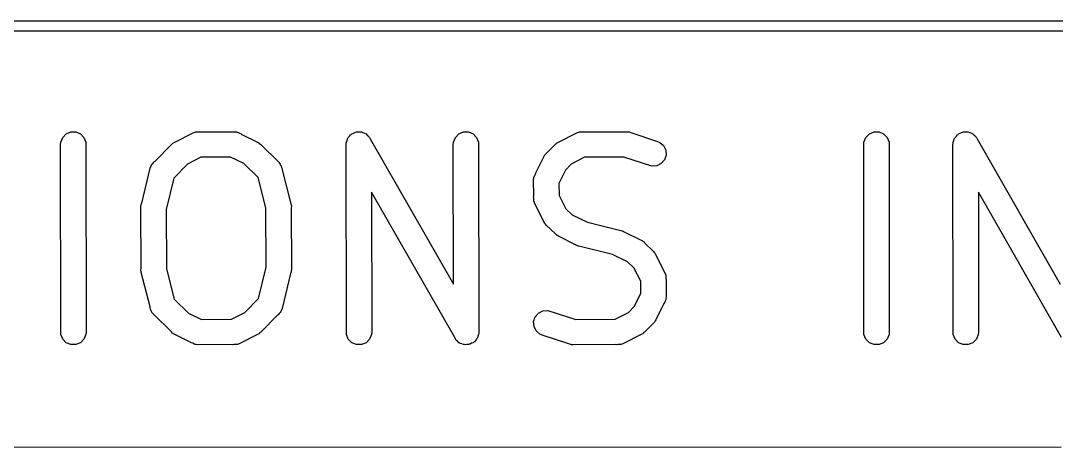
# Model space of a CAD drawing. Extents: x 139 to 262, y -120 to -93.
# Drawn here: x 228.42 to 240.77, y -99.58 to -94.5 of the extents above; entities that cross this region are included whole.
import ezdxf

# ---------------------------------------------------------------- set-up
doc = ezdxf.new("R2010")
doc.units = 0
doc.layers.add('BLACK', color=7, linetype='CONTINUOUS')

msp = doc.modelspace()

# ---------------------------------------------------------------- linework, layer by layer
at = {"layer": 'BLACK', "linetype": 'CONTINUOUS'}
for p, q in [((167.1458, -94.504434), (262.4201, -94.4996)), ((262.356655, -94.62177), (167.228849, -94.626597)), ((228.963208, -95.848788), (229.018145, -95.826032)), ((229.018145, -95.826032), (229.077609, -95.826032)), ((229.077609, -95.826032), (229.132546, -95.848788)), ((230.258705, -95.94767), (230.469855, -95.839193)), ((230.469855, -95.839193), (230.497758, -95.828515)), ((230.497758, -95.828515), (230.50322, -95.828126)), ((230.50322, -95.828126), (230.508278, -95.826032)), ((230.508278, -95.826032), (230.535127, -95.825859)), ((230.535127, -95.825859), (230.557071, -95.8243)), ((230.557071, -95.8243), (230.561245, -95.825691)), ((230.561245, -95.825691), (230.963763, -95.823104)), ((230.963763, -95.823104), (230.993495, -95.826032)), ((230.993495, -95.826032), (230.998554, -95.828127)), ((230.998554, -95.828127), (231.004016, -95.828516)), ((231.004016, -95.828516), (231.029978, -95.841144)), ((231.029978, -95.841144), (231.048432, -95.848788)), ((232.369227, -95.848788), (232.387953, -95.84103)), ((232.387953, -95.84103), (232.405552, -95.830975)), ((232.405552, -95.830975), (232.415188, -95.82975)), ((232.415188, -95.82975), (232.424164, -95.826032)), ((232.424164, -95.826032), (232.444435, -95.826032)), ((232.444435, -95.826032), (232.464541, -95.823476)), ((232.464541, -95.823476), (232.473913, -95.826032)), ((232.473913, -95.826032), (232.483628, -95.826032)), ((232.483628, -95.826032), (232.502354, -95.833788)), ((232.502354, -95.833788), (232.521909, -95.839122)), ((232.521909, -95.839122), (232.529589, -95.84507)), ((232.529589, -95.84507), (232.538565, -95.848788)), ((233.646484, -95.848788), (233.701421, -95.826032)), ((233.701421, -95.826032), (233.760885, -95.826032)), ((233.760885, -95.826032), (233.815822, -95.848788)), ((234.835543, -95.94767), (235.046693, -95.839193)), ((235.046693, -95.839193), (235.074596, -95.828515)), ((235.074596, -95.828515), (235.080058, -95.828126)), ((235.080058, -95.828126), (235.085116, -95.826032)), ((235.085116, -95.826032), (235.111468, -95.825894)), ((235.111468, -95.825894), (235.133909, -95.8243)), ((235.133909, -95.8243), (235.138274, -95.825755)), ((235.138274, -95.825755), (235.647039, -95.823104)), ((235.647039, -95.823104), (235.662082, -95.824585)), ((235.662082, -95.824585), (235.6661, -95.8243)), ((235.6661, -95.8243), (235.669113, -95.825277)), ((235.669113, -95.825277), (235.676771, -95.826032)), ((235.676771, -95.826032), (235.696053, -95.834019)), ((235.696053, -95.834019), (236.014547, -95.937363)), ((238.542637, -95.848788), (238.597574, -95.826032)), ((238.597574, -95.826032), (238.657038, -95.826032)), ((238.657038, -95.826032), (238.711975, -95.848788)), ((239.607018, -95.848788), (239.625744, -95.84103)), ((239.625744, -95.84103), (239.643343, -95.830975)), ((239.643343, -95.830975), (239.652979, -95.82975)), ((239.652979, -95.82975), (239.661955, -95.826032)), ((239.661955, -95.826032), (239.682226, -95.826032)), ((239.682226, -95.826032), (239.702332, -95.823476)), ((239.702332, -95.823476), (239.711704, -95.826032)), ((239.711704, -95.826032), (239.721419, -95.826032)), ((239.721419, -95.826032), (239.740145, -95.833788)), ((239.740145, -95.833788), (239.7597, -95.839122)), ((239.7597, -95.839122), (239.76738, -95.84507)), ((239.76738, -95.84507), (239.776356, -95.848788)), ((228.895477, -95.975504), (228.898405, -95.945772)), ((228.898405, -95.945772), (228.921161, -95.890835)), ((228.921161, -95.890835), (228.963208, -95.848788)), ((229.132546, -95.848788), (229.174593, -95.890835)), ((229.174593, -95.890835), (229.197349, -95.945772)), ((229.197349, -95.945772), (229.200277, -98.210704)), ((230.217371, -95.974179), (230.229057, -95.964587)), ((230.229057, -95.964587), (230.231695, -95.961547)), ((230.231695, -95.961547), (230.23455, -95.96008)), ((230.23455, -95.96008), (230.240465, -95.955226)), ((230.240465, -95.955226), (230.258705, -95.94767)), ((231.048432, -95.848788), (231.051025, -95.851381)), ((231.051025, -95.851381), (231.244795, -95.945631)), ((231.244795, -95.945631), (231.257591, -95.953686)), ((231.257591, -95.953686), (231.261308, -95.955226)), ((231.261308, -95.955226), (231.263575, -95.957453)), ((231.263575, -95.957453), (231.270078, -95.961547)), ((231.270078, -95.961547), (231.283535, -95.977063)), ((232.301496, -95.975504), (232.302249, -95.967856)), ((232.301868, -95.964859), (232.302926, -95.960977)), ((232.302249, -95.967856), (232.301868, -95.964859)), ((232.302926, -95.960977), (232.304424, -95.945772)), ((232.304424, -95.945772), (232.31218, -95.927045)), ((232.31218, -95.927045), (232.317514, -95.907491)), ((232.317514, -95.907491), (232.323462, -95.89981)), ((232.323462, -95.89981), (232.32718, -95.890835)), ((232.32718, -95.890835), (232.341512, -95.876502)), ((232.341512, -95.876502), (232.353923, -95.860477)), ((232.353923, -95.860477), (232.362357, -95.855657)), ((232.362357, -95.855657), (232.369227, -95.848788)), ((232.538565, -95.848788), (232.552897, -95.86312)), ((232.552897, -95.86312), (232.568923, -95.875531)), ((232.568923, -95.875531), (232.573772, -95.883995)), ((232.573772, -95.883995), (232.580612, -95.890835)), ((232.580612, -95.890835), (232.588236, -95.90924)), ((232.588236, -95.90924), (233.580907, -97.64189)), ((233.578753, -95.975504), (233.581681, -95.945772)), ((233.581681, -95.945772), (233.604437, -95.890835)), ((233.604437, -95.890835), (233.646484, -95.848788)), ((233.815822, -95.848788), (233.857869, -95.890835)), ((233.857869, -95.890835), (233.880625, -95.945772)), ((233.880625, -95.945772), (233.883553, -98.210704)), ((234.794209, -95.974179), (234.805895, -95.964587)), ((234.805895, -95.964587), (234.808533, -95.961547)), ((234.808533, -95.961547), (234.811388, -95.96008)), ((234.811388, -95.96008), (234.817303, -95.955226)), ((234.817303, -95.955226), (234.835543, -95.94767)), ((236.014547, -95.937363), (236.041827, -95.949543)), ((236.041827, -95.949543), (236.086749, -95.988503)), ((238.474906, -95.975504), (238.477834, -95.945772)), ((238.477834, -95.945772), (238.50059, -95.890835)), ((238.50059, -95.890835), (238.542637, -95.848788)), ((238.711975, -95.848788), (238.754022, -95.890835)), ((238.754022, -95.890835), (238.776778, -95.945772)), ((238.776778, -95.945772), (238.779706, -98.210704)), ((239.539287, -95.975504), (239.54004, -95.967856)), ((239.539659, -95.964859), (239.540717, -95.960977)), ((239.54004, -95.967856), (239.539659, -95.964859)), ((239.540717, -95.960977), (239.542215, -95.945772)), ((239.542215, -95.945772), (239.549971, -95.927045)), ((239.549971, -95.927045), (239.555305, -95.907491)), ((239.555305, -95.907491), (239.561253, -95.89981)), ((239.561253, -95.89981), (239.564971, -95.890835)), ((239.564971, -95.890835), (239.579303, -95.876502)), ((239.579303, -95.876502), (239.591714, -95.860477)), ((239.591714, -95.860477), (239.600148, -95.855657)), ((239.600148, -95.855657), (239.607018, -95.848788)), ((239.776356, -95.848788), (239.790688, -95.86312)), ((239.790688, -95.86312), (239.806714, -95.875531)), ((239.806714, -95.875531), (239.811563, -95.883995)), ((239.811563, -95.883995), (239.818403, -95.890835)), ((239.818403, -95.890835), (239.826027, -95.90924)), ((239.826027, -95.90924), (240.818698, -97.64189)), ((228.898405, -98.240436), (228.895477, -95.975504)), ((230.018121, -96.176987), (230.217371, -95.974179)), ((231.283535, -95.977063), (231.497278, -96.187055)), ((232.304424, -98.240436), (232.301496, -95.975504)), ((233.580907, -97.64189), (233.578753, -95.975504)), ((234.675139, -96.094941), (234.688657, -96.083216)), ((234.688657, -96.083216), (234.794209, -95.974179)), ((236.086749, -95.988503), (236.113342, -96.041689)), ((236.113342, -96.041689), (236.117557, -96.101003)), ((238.477834, -98.240436), (238.474906, -95.975504)), ((239.542215, -98.240436), (239.539287, -95.975504)), ((229.981205, -96.220618), (229.985542, -96.210149)), ((229.985542, -96.210149), (229.999457, -96.195985)), ((229.999457, -96.195985), (230.009861, -96.181944)), ((230.009861, -96.181944), (230.018121, -96.176987)), ((230.409089, -96.210135), (230.246651, -96.375474)), ((230.569546, -96.127701), (230.409089, -96.210135)), ((230.923589, -96.125425), (230.569546, -96.127701)), ((231.081754, -96.202357), (230.923589, -96.125425)), ((231.251164, -96.368794), (231.081754, -96.202357)), ((231.497278, -96.187055), (231.516231, -96.210149)), ((231.516231, -96.210149), (231.520566, -96.220616)), ((234.564973, -96.313993), (234.659223, -96.120224)), ((234.659223, -96.120224), (234.667278, -96.107427)), ((234.667278, -96.107427), (234.668818, -96.103711)), ((234.668818, -96.103711), (234.671106, -96.101347)), ((234.671106, -96.101347), (234.675139, -96.094941)), ((234.987175, -96.209494), (234.916137, -96.282878)), ((235.146308, -96.12774), (234.987175, -96.209494)), ((235.614918, -96.125298), (235.146308, -96.12774)), ((235.947293, -96.233146), (235.614918, -96.125298)), ((236.059792, -96.202337), (236.006606, -96.22893)), ((236.098753, -96.157416), (236.059792, -96.202337)), ((236.117557, -96.101003), (236.098753, -96.157416)), ((229.862857, -96.675122), (229.964408, -96.257856)), ((229.964408, -96.257856), (229.97446, -96.229722)), ((229.97446, -96.229722), (229.981205, -96.220618)), ((231.520566, -96.220616), (231.527313, -96.229721)), ((231.527313, -96.229721), (231.532158, -96.2486)), ((231.532158, -96.2486), (231.538987, -96.265086)), ((231.538987, -96.265086), (231.538987, -96.275207)), ((231.538987, -96.275207), (231.643803, -96.683607)), ((234.542108, -96.361003), (234.554736, -96.33504)), ((234.554736, -96.33504), (234.56238, -96.316587)), ((234.56238, -96.316587), (234.564973, -96.313993)), ((234.916137, -96.282878), (234.839402, -96.440638)), ((236.006606, -96.22893), (235.947293, -96.233146)), ((230.246651, -96.375474), (230.155515, -96.749949)), ((231.343584, -96.728894), (231.251164, -96.368794)), ((234.536696, -96.401256), (234.539624, -96.371524)), ((234.538995, -96.591764), (234.536696, -96.401256)), ((234.539624, -96.371524), (234.541719, -96.366464)), ((234.541719, -96.366464), (234.542108, -96.361003)), ((234.839402, -96.440638), (234.841111, -96.582241)), ((233.596812, -98.276967), (232.604141, -96.544317)), ((232.604141, -96.544317), (232.606296, -98.210704)), ((234.841111, -96.582241), (234.923086, -96.741804)), ((240.834603, -98.276967), (239.841932, -96.544317)), ((239.841932, -96.544317), (239.844087, -98.210704)), ((229.8536, -96.713162), (229.854523, -96.709369)), ((229.854523, -96.709369), (229.856348, -96.690838)), ((229.856348, -96.690838), (229.862857, -96.675122)), ((231.643803, -96.683607), (231.644565, -96.688762)), ((231.644565, -96.688762), (231.645425, -96.690838)), ((231.645425, -96.690838), (231.645439, -96.694674)), ((231.645439, -96.694674), (231.648173, -96.713162)), ((234.537893, -96.595071), (234.538995, -96.591764)), ((234.539268, -96.614431), (234.537893, -96.595071)), ((234.539624, -96.643864), (234.539268, -96.614431)), ((234.541719, -96.648923), (234.539624, -96.643864)), ((234.542108, -96.654385), (234.541719, -96.648923)), ((234.552785, -96.682287), (234.542108, -96.654385)), ((234.661262, -96.893436), (234.552785, -96.682287)), ((229.85342, -96.72057), (229.85393, -96.715384)), ((229.856197, -97.455587), (229.85342, -96.72057)), ((229.85393, -96.715384), (229.8536, -96.713162)), ((230.155515, -96.749949), (230.158188, -97.457311)), ((231.346257, -97.436257), (231.343584, -96.728894)), ((231.648173, -96.713162), (231.645575, -96.730619)), ((231.645575, -96.730619), (231.648353, -97.465637)), ((234.923086, -96.741804), (234.996472, -96.812844)), ((234.996472, -96.812844), (235.178371, -96.901321)), ((234.668818, -96.911677), (234.661262, -96.893436)), ((234.673672, -96.917591), (234.668818, -96.911677)), ((234.675139, -96.920447), (234.673672, -96.917591)), ((234.678179, -96.923084), (234.675139, -96.920447)), ((234.687771, -96.934771), (234.678179, -96.923084)), ((234.796808, -97.040322), (234.687771, -96.934771)), ((235.178371, -96.901321), (235.577563, -96.998473)), ((234.808533, -97.053841), (234.796808, -97.040322)), ((234.814938, -97.057873), (234.808533, -97.053841)), ((234.817303, -97.060162), (234.814938, -97.057873)), ((234.821021, -97.061702), (234.817303, -97.060162)), ((234.833816, -97.069756), (234.821021, -97.061702)), ((235.038383, -97.169259), (234.833816, -97.069756)), ((235.577563, -96.998473), (235.579757, -96.999257)), ((235.579757, -96.999257), (235.580854, -96.999335)), ((235.580854, -96.999335), (235.583284, -97.000517)), ((235.583284, -97.000517), (235.605697, -97.008525)), ((235.605697, -97.008525), (235.617064, -97.016947)), ((235.617064, -97.016947), (235.821633, -97.11645)), ((235.049752, -97.177683), (235.038383, -97.169259)), ((235.072164, -97.18569), (235.049752, -97.177683)), ((235.074595, -97.186873), (235.072164, -97.18569)), ((235.075691, -97.18695), (235.074595, -97.186873)), ((235.077886, -97.187735), (235.075691, -97.18695)), ((235.477075, -97.284885), (235.077886, -97.187735)), ((235.821633, -97.11645), (235.834429, -97.124505)), ((235.834429, -97.124505), (235.838146, -97.126045)), ((235.838146, -97.126045), (235.840509, -97.128333)), ((235.840509, -97.128333), (235.846916, -97.132366)), ((235.846916, -97.132366), (235.85864, -97.145884)), ((235.85864, -97.145884), (235.967678, -97.251436)), ((235.658978, -97.373364), (235.477075, -97.284885)), ((235.967678, -97.251436), (235.977269, -97.263122)), ((235.977269, -97.263122), (235.98031, -97.26576)), ((235.98031, -97.26576), (235.981776, -97.268615)), ((235.981776, -97.268615), (235.986631, -97.27453)), ((235.986631, -97.27453), (235.994186, -97.29277)), ((235.994186, -97.29277), (236.102664, -97.50392)), ((231.255121, -97.810732), (231.346257, -97.436257)), ((235.732362, -97.444402), (235.658978, -97.373364)), ((235.814337, -97.603965), (235.732362, -97.444402)), ((229.8536, -97.473045), (229.856197, -97.455587)), ((229.856333, -97.491531), (229.8536, -97.473045)), ((229.856348, -97.495369), (229.856333, -97.491531)), ((229.857207, -97.497444), (229.856348, -97.495369)), ((229.85797, -97.502599), (229.857207, -97.497444)), ((229.962786, -97.910998), (229.85797, -97.502599)), ((230.158188, -97.457311), (230.250608, -97.817412)), ((231.638915, -97.511084), (231.537365, -97.928351)), ((231.645425, -97.495369), (231.638915, -97.511084)), ((231.647249, -97.476837), (231.645425, -97.495369)), ((231.648173, -97.473045), (231.647249, -97.476837)), ((231.648353, -97.465637), (231.647842, -97.470822)), ((231.647842, -97.470822), (231.648173, -97.473045)), ((236.102664, -97.50392), (236.113342, -97.531823)), ((236.113342, -97.531823), (236.11373, -97.537285)), ((236.11373, -97.537285), (236.115825, -97.542343)), ((236.115825, -97.542343), (236.11618, -97.571759)), ((236.11618, -97.571759), (236.117557, -97.591136)), ((235.816046, -97.745567), (235.814337, -97.603965)), ((236.117557, -97.591136), (236.116453, -97.594445)), ((236.116453, -97.594445), (236.118753, -97.784951)), ((230.250608, -97.817412), (230.420019, -97.983851)), ((231.092681, -97.976073), (231.255121, -97.810732)), ((235.739312, -97.903327), (235.816046, -97.745567)), ((236.11373, -97.81974), (236.113342, -97.825203)), ((236.115825, -97.814683), (236.11373, -97.81974)), ((236.118753, -97.784951), (236.115825, -97.814683)), ((229.962786, -97.92112), (229.962786, -97.910998)), ((229.969615, -97.937607), (229.962786, -97.92112)), ((229.97446, -97.956485), (229.969615, -97.937607)), ((231.537365, -97.928351), (231.527313, -97.956486)), ((235.668272, -97.976714), (235.739312, -97.903327)), ((236.090476, -97.872212), (235.996226, -98.065982)), ((236.093069, -97.86962), (236.090476, -97.872212)), ((236.10071, -97.851172), (236.093069, -97.86962)), ((236.113342, -97.825203), (236.10071, -97.851172)), ((229.981203, -97.965586), (229.97446, -97.956485)), ((229.985541, -97.976058), (229.981203, -97.965586)), ((230.004495, -97.999152), (229.985541, -97.976058)), ((230.218239, -98.209146), (230.004495, -97.999152)), ((230.420019, -97.983851), (230.578184, -98.060782)), ((230.578184, -98.060782), (230.932226, -98.058506)), ((230.932226, -98.058506), (231.092681, -97.976073)), ((231.483654, -98.009217), (231.284402, -98.212029)), ((231.491912, -98.004263), (231.483654, -98.009217)), ((231.502313, -97.990224), (231.491912, -98.004263)), ((231.516232, -97.976058), (231.502313, -97.990224)), ((231.520568, -97.965588), (231.516232, -97.976058)), ((231.527313, -97.956486), (231.520568, -97.965588)), ((234.537892, -98.085205), (234.556696, -98.028793)), ((234.556696, -98.028793), (234.595657, -97.983871)), ((234.595657, -97.983871), (234.648843, -97.957278)), ((234.648843, -97.957278), (234.708157, -97.953062)), ((234.708157, -97.953062), (235.040531, -98.060909)), ((235.040531, -98.060909), (235.50914, -98.058467)), ((235.50914, -98.058467), (235.668272, -97.976714)), ((235.996226, -98.065982), (235.988172, -98.078775)), ((234.542108, -98.144519), (234.537892, -98.085205)), ((234.568701, -98.197705), (234.542108, -98.144519)), ((235.966795, -98.102986), (235.861241, -98.212029)), ((235.98031, -98.091266), (235.966795, -98.102986)), ((235.984342, -98.08486), (235.98031, -98.091266)), ((235.986632, -98.082495), (235.984342, -98.08486)), ((235.988172, -98.078775), (235.986632, -98.082495)), ((228.921161, -98.295373), (228.898405, -98.240436)), ((228.963208, -98.33742), (228.921161, -98.295373)), ((229.174593, -98.295373), (229.132546, -98.33742)), ((229.197349, -98.240436), (229.174593, -98.295373)), ((229.200277, -98.210704), (229.197349, -98.240436)), ((230.231695, -98.224661), (230.218239, -98.209146)), ((230.238197, -98.228754), (230.231695, -98.224661)), ((230.240465, -98.230982), (230.238197, -98.228754)), ((230.244183, -98.232522), (230.240465, -98.230982)), ((230.256979, -98.240577), (230.244183, -98.232522)), ((230.450748, -98.334827), (230.256979, -98.240577)), ((231.243067, -98.238537), (231.031918, -98.347015)), ((231.261308, -98.230982), (231.243067, -98.238537)), ((231.267222, -98.226127), (231.261308, -98.230982)), ((231.270078, -98.224661), (231.267222, -98.226127)), ((231.272715, -98.22162), (231.270078, -98.224661)), ((231.284402, -98.212029), (231.272715, -98.22162)), ((232.32718, -98.295373), (232.304424, -98.240436)), ((232.369227, -98.33742), (232.32718, -98.295373)), ((232.580612, -98.295373), (232.538565, -98.33742)), ((232.603368, -98.240436), (232.580612, -98.295373)), ((232.606296, -98.210704), (232.603368, -98.240436)), ((233.604437, -98.295373), (233.596812, -98.276967)), ((233.611276, -98.302212), (233.604437, -98.295373)), ((233.616126, -98.310677), (233.611276, -98.302212)), ((233.632151, -98.323087), (233.616126, -98.310677)), ((233.843536, -98.309705), (233.831126, -98.325731)), ((233.857869, -98.295373), (233.843536, -98.309705)), ((233.861586, -98.286397), (233.857869, -98.295373)), ((233.867535, -98.278717), (233.861586, -98.286397)), ((233.872868, -98.259162), (233.867535, -98.278717)), ((233.880625, -98.240436), (233.872868, -98.259162)), ((233.882122, -98.22523), (233.880625, -98.240436)), ((233.883181, -98.221349), (233.882122, -98.22523)), ((233.883553, -98.210704), (233.882799, -98.218351)), ((233.882799, -98.218351), (233.883181, -98.221349)), ((234.613623, -98.236666), (234.568701, -98.197705)), ((234.640903, -98.248845), (234.613623, -98.236666)), ((234.959391, -98.352187), (234.640903, -98.248845)), ((235.819902, -98.238539), (235.608756, -98.347015)), ((235.838147, -98.230982), (235.819902, -98.238539)), ((235.844063, -98.226126), (235.838147, -98.230982)), ((235.846916, -98.224661), (235.844063, -98.226126)), ((235.84955, -98.221622), (235.846916, -98.224661)), ((235.861241, -98.212029), (235.84955, -98.221622)), ((238.50059, -98.295373), (238.477834, -98.240436)), ((238.542637, -98.33742), (238.50059, -98.295373)), ((238.754022, -98.295373), (238.711975, -98.33742)), ((238.776778, -98.240436), (238.754022, -98.295373)), ((238.779706, -98.210704), (238.776778, -98.240436)), ((239.564971, -98.295373), (239.542215, -98.240436)), ((239.607018, -98.33742), (239.564971, -98.295373)), ((239.818403, -98.295373), (239.776356, -98.33742)), ((239.841159, -98.240436), (239.818403, -98.295373)), ((239.844087, -98.210704), (239.841159, -98.240436)), ((229.018145, -98.360176), (228.963208, -98.33742)), ((229.077609, -98.360176), (229.018145, -98.360176)), ((229.132546, -98.33742), (229.077609, -98.360176)), ((230.453341, -98.33742), (230.450748, -98.334827)), ((230.471788, -98.345061), (230.453341, -98.33742)), ((230.497758, -98.357693), (230.471788, -98.345061)), ((230.50322, -98.358081), (230.497758, -98.357693)), ((230.508278, -98.360176), (230.50322, -98.358081)), ((230.53801, -98.363104), (230.508278, -98.360176)), ((230.94053, -98.360516), (230.53801, -98.363104)), ((230.944702, -98.361907), (230.94053, -98.360516)), ((230.96663, -98.360348), (230.944702, -98.361907)), ((230.993495, -98.360176), (230.96663, -98.360348)), ((230.998554, -98.35808), (230.993495, -98.360176)), ((231.004016, -98.357692), (230.998554, -98.35808)), ((231.031918, -98.347015), (231.004016, -98.357692)), ((232.424164, -98.360176), (232.369227, -98.33742)), ((232.483628, -98.360176), (232.424164, -98.360176)), ((232.538565, -98.33742), (232.483628, -98.360176)), ((233.646484, -98.33742), (233.632151, -98.323087)), ((233.655459, -98.341137), (233.646484, -98.33742)), ((233.66314, -98.347086), (233.655459, -98.341137)), ((233.682694, -98.352419), (233.66314, -98.347086)), ((233.701421, -98.360176), (233.682694, -98.352419)), ((233.711136, -98.360176), (233.701421, -98.360176)), ((233.720508, -98.362732), (233.711136, -98.360176)), ((233.740614, -98.360176), (233.720508, -98.362732)), ((233.760885, -98.360176), (233.740614, -98.360176)), ((233.76986, -98.356457), (233.760885, -98.360176)), ((233.779497, -98.355233), (233.76986, -98.356457)), ((233.797095, -98.345177), (233.779497, -98.355233)), ((233.815822, -98.33742), (233.797095, -98.345177)), ((233.822691, -98.33055), (233.815822, -98.33742)), ((233.831126, -98.325731), (233.822691, -98.33055)), ((234.978678, -98.360176), (234.959391, -98.352187)), ((234.986336, -98.36093), (234.978678, -98.360176)), ((234.98935, -98.361908), (234.986336, -98.36093)), ((234.993366, -98.361622), (234.98935, -98.361908)), ((235.00841, -98.363104), (234.993366, -98.361622)), ((235.517177, -98.360452), (235.00841, -98.363104)), ((235.52154, -98.361907), (235.517177, -98.360452)), ((235.543965, -98.360313), (235.52154, -98.361907)), ((235.570333, -98.360176), (235.543965, -98.360313)), ((235.575392, -98.35808), (235.570333, -98.360176)), ((235.580854, -98.357692), (235.575392, -98.35808)), ((235.608756, -98.347015), (235.580854, -98.357692)), ((238.597574, -98.360176), (238.542637, -98.33742)), ((238.657038, -98.360176), (238.597574, -98.360176)), ((238.711975, -98.33742), (238.657038, -98.360176)), ((239.661955, -98.360176), (239.607018, -98.33742)), ((239.721419, -98.360176), (239.661955, -98.360176)), ((239.776356, -98.33742), (239.721419, -98.360176)), ((218.629346, -99.584423), (240.8301, -99.5796))]:
    msp.add_line(p, q, dxfattribs=at)

doc.saveas('drawing.dxf')
